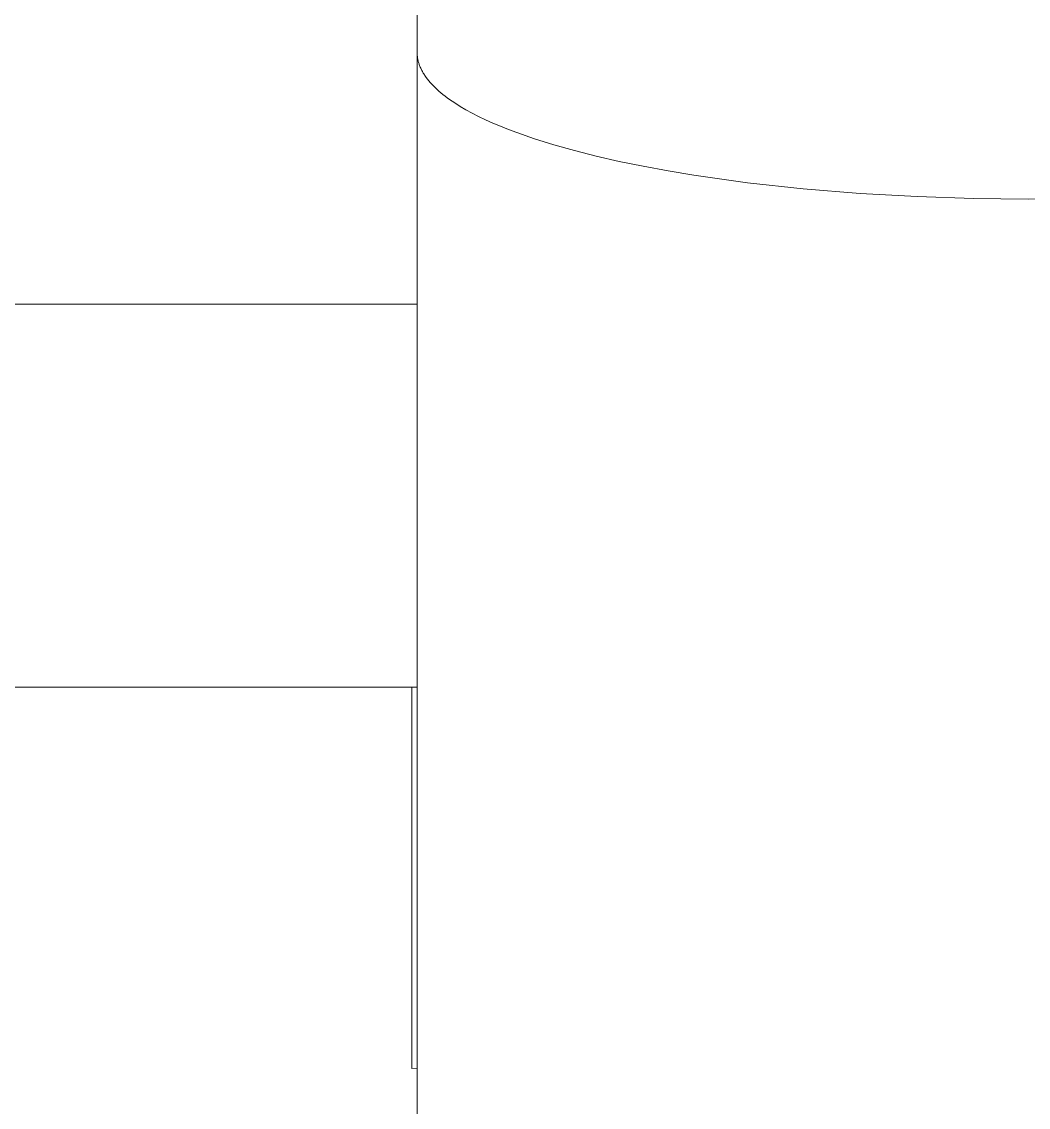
# Model space of a CAD drawing. Header units: millimetres. Extents: x -253 to 4295, y -442 to 2895.
# Drawn here: x 1515.13 to 1539.83, y 2427.61 to 2454.26 of the extents above; entities that cross this region are included whole.
import ezdxf

# ---------------------------------------------------------------- set-up
doc = ezdxf.new("R2010")
doc.units = ezdxf.units.MM
doc.layers.add('ZANO_R', color=7, linetype='Continuous', lineweight=0)

msp = doc.modelspace()

# ---------------------------------------------------------------- linework, layer by layer
at = {"layer": 'ZANO_R'}
for p, q in [((1524.833, 2465.908), (1524.833, 2453.506)), ((1524.833, 2453.486), (1524.833, 2453.506)), ((1524.833, 2453.506), (1524.833, 2290.327)), ((1524.834, 2453.466), (1524.833, 2453.486)), ((1524.835, 2453.446), (1524.834, 2453.466)), ((1524.837, 2453.426), (1524.835, 2453.446)), ((1524.839, 2453.406), (1524.837, 2453.426)), ((1524.841, 2453.386), (1524.839, 2453.406)), ((1524.844, 2453.366), (1524.841, 2453.386)), ((1524.848, 2453.346), (1524.844, 2453.366)), ((1524.852, 2453.325), (1524.848, 2453.346)), ((1524.856, 2453.305), (1524.852, 2453.325)), ((1524.861, 2453.285), (1524.856, 2453.305)), ((1524.867, 2453.264), (1524.861, 2453.285)), ((1524.873, 2453.244), (1524.867, 2453.264)), ((1524.879, 2453.224), (1524.873, 2453.244)), ((1524.886, 2453.203), (1524.879, 2453.224)), ((1524.894, 2453.183), (1524.886, 2453.203)), ((1524.901, 2453.162), (1524.894, 2453.183)), ((1524.91, 2453.141), (1524.901, 2453.162)), ((1524.919, 2453.121), (1524.91, 2453.141)), ((1524.928, 2453.1), (1524.919, 2453.121)), ((1524.938, 2453.08), (1524.928, 2453.1)), ((1524.949, 2453.059), (1524.938, 2453.08)), ((1524.96, 2453.038), (1524.949, 2453.059)), ((1524.972, 2453.017), (1524.96, 2453.038)), ((1524.984, 2452.997), (1524.972, 2453.017)), ((1524.996, 2452.976), (1524.984, 2452.997)), ((1525.009, 2452.955), (1524.996, 2452.976)), ((1525.023, 2452.934), (1525.009, 2452.955)), ((1525.052, 2452.892), (1525.023, 2452.934)), ((1525.083, 2452.851), (1525.052, 2452.892)), ((1525.117, 2452.809), (1525.083, 2452.851)), ((1525.152, 2452.767), (1525.117, 2452.809)), ((1525.19, 2452.725), (1525.152, 2452.767)), ((1525.23, 2452.683), (1525.19, 2452.725)), ((1525.272, 2452.641), (1525.23, 2452.683)), ((1525.316, 2452.599), (1525.272, 2452.641)), ((1525.363, 2452.557), (1525.316, 2452.599)), ((1525.412, 2452.515), (1525.363, 2452.557)), ((1525.463, 2452.473), (1525.412, 2452.515)), ((1525.517, 2452.431), (1525.463, 2452.473)), ((1525.572, 2452.389), (1525.517, 2452.431)), ((1525.63, 2452.347), (1525.572, 2452.389)), ((1525.691, 2452.305), (1525.63, 2452.347)), ((1525.754, 2452.263), (1525.691, 2452.305)), ((1525.886, 2452.18), (1525.754, 2452.263)), ((1526.028, 2452.097), (1525.886, 2452.18)), ((1526.179, 2452.015), (1526.028, 2452.097)), ((1526.339, 2451.933), (1526.179, 2452.015)), ((1526.509, 2451.852), (1526.339, 2451.933)), ((1526.687, 2451.771), (1526.509, 2451.852)), ((1526.875, 2451.691), (1526.687, 2451.771)), ((1527.072, 2451.613), (1526.875, 2451.691)), ((1527.278, 2451.535), (1527.072, 2451.613)), ((1527.716, 2451.383), (1527.278, 2451.535)), ((1528.188, 2451.236), (1527.716, 2451.383)), ((1528.692, 2451.094), (1528.188, 2451.236)), ((1529.226, 2450.959), (1528.692, 2451.094)), ((1529.789, 2450.83), (1529.226, 2450.959)), ((1530.378, 2450.709), (1529.789, 2450.83)), ((1530.991, 2450.596), (1530.378, 2450.709)), ((1531.625, 2450.491), (1530.991, 2450.596)), ((1532.943, 2450.306), (1531.625, 2450.491)), ((1534.311, 2450.157), (1532.943, 2450.306)), ((1535.705, 2450.043), (1534.311, 2450.157)), ((1537.103, 2449.964), (1535.705, 2450.043)), ((1538.485, 2449.918), (1537.103, 2449.964)), ((1539.833, 2449.904), (1538.485, 2449.918)), ((1541.181, 2449.918), (1539.833, 2449.904)), ((1524.833, 2447.327), (1510.414, 2447.327)), ((1524.833, 2437.921), (1510.414, 2437.921)), ((1524.706, 2437.918), (1510.414, 2437.918)), ((1524.706, 2437.921), (1524.706, 2428.561)), ((1524.706, 2428.561), (1524.833, 2428.568))]:
    msp.add_line(p, q, dxfattribs=at)

doc.saveas('drawing.dxf')
